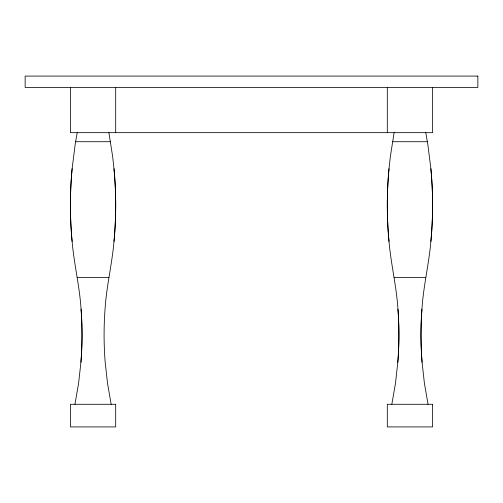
<?xml version="1.0" encoding="UTF-8"?>
<svg xmlns="http://www.w3.org/2000/svg" width="503" height="503" viewBox="0 0 503 503"><rect width="100%" height="100%" fill="white"/><g stroke="black" fill="none" stroke-linecap="round" stroke-linejoin="round"><path stroke-width="0.75" d="M428.053 404.286L424.413 383.355L422.074 362.235A243.961 172.51 90 0 1 421.942 309.163C423.344 286.396 428.946 264.176 430.876 241.471A276.43 195.466 90 0 0 430.882 168.725L427.858 144.631L425.79 132.666M77.21 132.666L75.142 144.631L72.124 168.725A276.43 195.466 -90 0 0 72.118 241.471C74.054 264.176 79.656 286.396 81.058 309.163A243.961 172.51 90 0 1 80.926 362.235L78.587 383.355L74.947 404.286M394.101 132.666L390.334 156.653L389.014 168.725A276.43 195.466 -90 0 0 389.008 241.471C390.944 264.176 396.546 286.396 397.948 309.163A243.961 172.51 90 0 1 397.816 362.235L395.477 383.355L391.837 404.286M108.9 132.666L112.666 156.653L113.986 168.725A276.43 195.466 90 0 1 113.992 241.471C112.056 264.176 106.454 286.396 105.052 309.163A243.961 172.51 -90 0 0 105.184 362.235L107.523 383.355L111.163 404.286M75.645 141.72L110.465 141.72M392.535 141.72L427.355 141.72M77.21 277.53L108.9 277.53M394.101 277.53L425.79 277.53M432.58 87.396L432.58 132.666L70.42 132.666L70.42 87.396M387.31 87.396L387.31 132.666M115.69 87.396L115.69 132.666M397.948 309.163A243.961 172.51 -90 0 1 397.816 362.235M389.008 241.471A276.43 195.466 90 0 1 389.008 168.725M430.882 168.725A276.43 195.466 -90 0 1 430.882 241.471M422.074 362.235A243.961 172.51 -90 0 1 421.942 309.163M113.992 168.725A276.43 195.466 -90 0 1 113.992 241.471M81.058 309.163A243.961 172.51 -90 0 1 80.926 362.235M72.118 241.471A276.43 195.466 90 0 1 72.118 168.725M477.85 76.079L25.15 76.079L25.15 87.396L477.85 87.396L477.85 76.079M115.69 404.286L70.42 404.286L70.42 426.921L115.69 426.921L115.69 404.286M432.58 404.286L387.31 404.286L387.31 426.921L432.58 426.921L432.58 404.286"/></g></svg>
